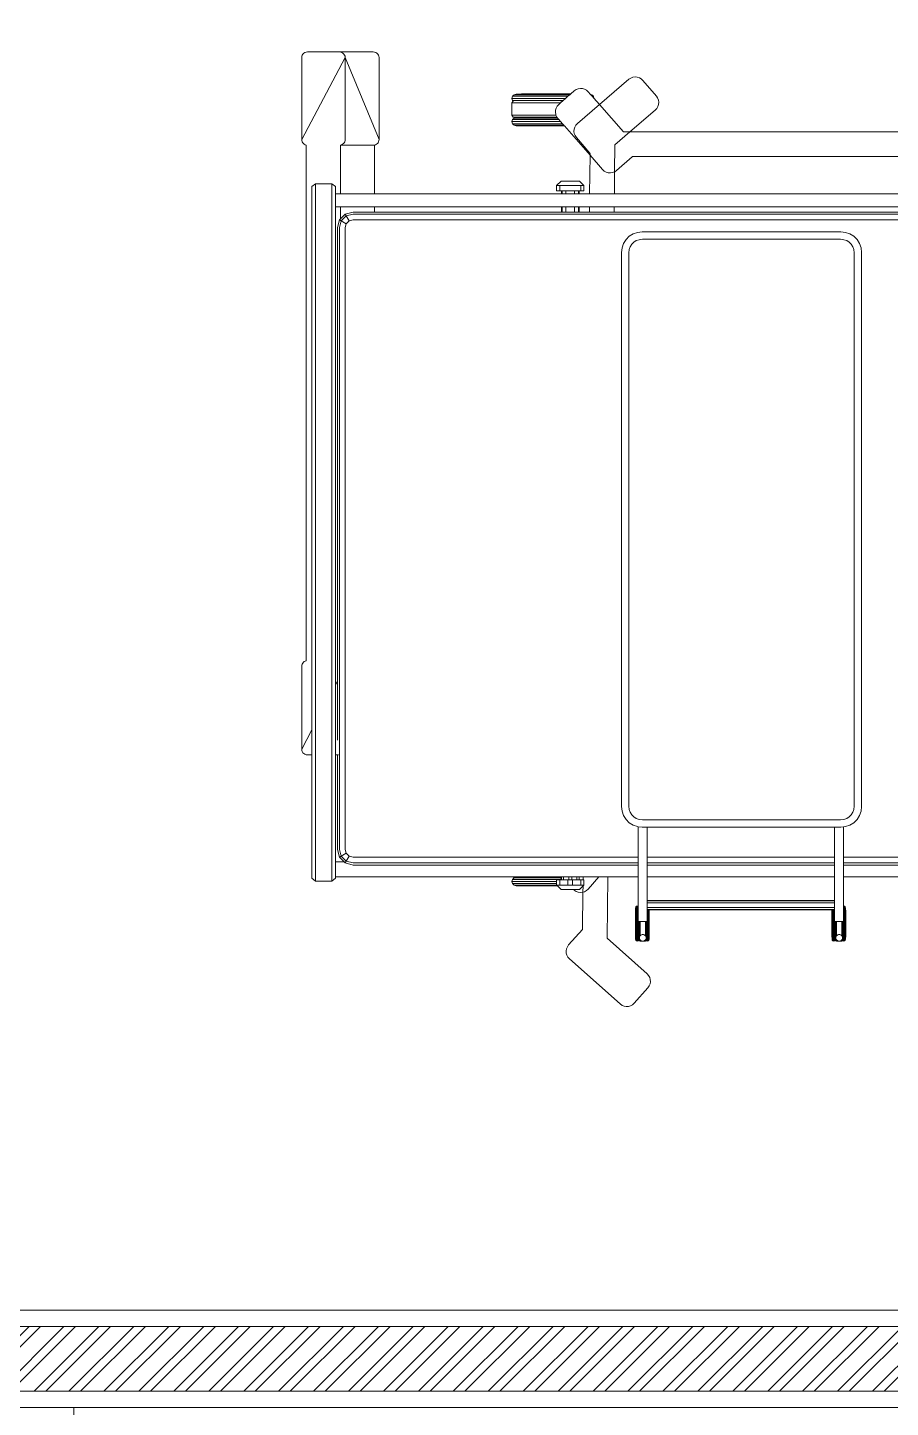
# Model space of a CAD drawing. Header units: millimetres. Extents: x -280308 to 6402717, y -14 to 2073074.
# Drawn here: x 19470 to 20801, y 560848 to 562977 of the extents above; entities that cross this region are included whole.
import ezdxf

# ---------------------------------------------------------------- set-up
doc = ezdxf.new("R2010")
doc.units = ezdxf.units.MM
doc.linetypes.add('DASHED2', pattern=[0.375, 0.25, -0.125])
doc.layers.get('0').update_dxf_attribs({"lineweight": 0})
for name, color, linetype, lineweight in [('A-ALINE-3', 111, 'Continuous', 15), ('A-ALINE-6', 117, 'Continuous', 9), ('A-FURN-EQPM', 177, 'Continuous', 0)]:
    doc.layers.add(name, color=color, linetype=linetype, lineweight=lineweight)
doc.layers.add('A-FILL-1', color=7, linetype='Continuous', lineweight=0, true_color=0x454545)

# ---------------------------------------------------------------- blocks, each defined once
blk = doc.blocks.new('A$Cf856f872')
at = {"layer": 'A-FILL-1', "ltscale": 0.25}
h = blk.add_hatch(dxfattribs=at)
h.set_pattern_fill('ANSI32', color=256, scale=4, angle=180)
h.set_pattern_definition([(225, (-254914.15, -230208.79), (26.9407684, -26.9407684), []), (225, (-254932.112, -230208.79), (26.9407684, -26.9407684), [])])
h.paths.add_polyline_path([(55197.8, -13722), (68247.8, -13722), (68247.8, -13822), (55197.8, -13822)])
at = {"layer": 'A-ALINE-3', "linetype": 'Continuous'}
blk.add_lwpolyline([(55197.8, -13722), (68247.8, -13722), (68247.8, -13822), (55197.8, -13822)], close=True, dxfattribs=at)
at = {"layer": 'A-ALINE-6'}
blk.add_lwpolyline([(55197.8, -13697), (68247.8, -13697), (68247.8, -13847), (55197.8, -13847)], close=True, dxfattribs=at)
blk = doc.blocks.new('A$C872eac23')
at = {"color": 0, "linetype": 'ByBlock', "lineweight": -2}
for p, q in [((-0.4909, -2.1111), (-0.4909, -0.0817)), ((-0.4821, -2.1111), (-0.4821, -0.0817)), ((0.5013, -0.0817), (0.5013, -1.3546)), ((0.5101, -0.0817), (0.5101, -1.3546)), ((0.5133, -0.0817), (0.5133, -1.3546)), ((-0.5224, -0.4326), (-0.5224, -1.7081)), ((-0.5019, -0.4326), (-0.5019, -1.7083)), ((-0.4941, -0.4326), (-0.4941, -1.7084)), ((-0.6176, -0.543), (-0.6176, -1.6843)), ((0.5317, -1.3546), (0.5317, -1.1233)), ((-0.5795, -1.2092), (-0.5795, -1.6803)), ((-0.4603, -1.3447), (-0.4566, -1.3388)), ((-0.4566, -1.3388), (-0.4516, -1.3338)), ((-0.4516, -1.3338), (-0.4457, -1.3301)), ((-0.4457, -1.3301), (-0.439, -1.3277)), ((-0.4406, -1.3405), (-0.4444, -1.3429)), ((-0.4364, -1.3389), (-0.4406, -1.3405)), ((-0.439, -1.3277), (-0.4317, -1.3268)), ((-0.431, -1.3383), (-0.4364, -1.3389)), ((-0.4317, -1.3268), (0.4231, -1.3268)), ((0.4225, -1.3383), (-0.431, -1.3383)), ((0.4278, -1.3389), (0.4225, -1.3383)), ((0.4231, -1.3268), (0.4304, -1.3277)), ((0.432, -1.3405), (0.4278, -1.3389)), ((0.4304, -1.3277), (0.4371, -1.3301)), ((0.4358, -1.3429), (0.432, -1.3405)), ((0.4371, -1.3301), (0.443, -1.3338)), ((0.443, -1.3338), (0.448, -1.3388)), ((0.448, -1.3388), (0.4517, -1.3447)), ((-0.4636, -1.3587), (-0.4627, -1.3514)), ((-0.4636, -1.6652), (-0.4636, -1.3587)), ((-0.4627, -1.3514), (-0.4603, -1.3447)), ((-0.4514, -1.354), (-0.4521, -1.3593)), ((-0.4521, -1.3593), (-0.4521, -1.6646)), ((-0.4499, -1.3498), (-0.4514, -1.354)), ((-0.4475, -1.346), (-0.4499, -1.3498)), ((-0.4444, -1.3429), (-0.4475, -1.346)), ((0.4389, -1.346), (0.4358, -1.3429)), ((0.4413, -1.3498), (0.4389, -1.346)), ((0.4429, -1.354), (0.4413, -1.3498)), ((0.4435, -1.3593), (0.4429, -1.354)), ((0.4435, -1.6646), (0.4435, -1.3593)), ((0.4517, -1.3447), (0.4541, -1.3514)), ((0.4545, -1.3546), (0.4541, -1.3514)), ((0.4545, -1.3546), (0.455, -1.3587)), ((0.5013, -1.3546), (0.4545, -1.3546)), ((0.455, -1.3587), (0.455, -1.3687)), ((0.5101, -1.3546), (0.5013, -1.3546)), ((0.5133, -1.3546), (0.5101, -1.3546)), ((0.5317, -1.3546), (0.5133, -1.3546)), ((0.5767, -1.3546), (0.5317, -1.3546)), ((0.577, -1.353), (0.5766, -1.3544)), ((0.5766, -1.3544), (0.5767, -1.3546)), ((0.5821, -1.3544), (0.5766, -1.3544)), ((0.582, -1.3546), (0.5767, -1.3546)), ((0.578, -1.352), (0.577, -1.353)), ((0.577, -1.353), (0.6302, -1.353)), ((0.5781, -1.352), (0.578, -1.352)), ((0.5793, -1.3517), (0.5781, -1.352)), ((0.5781, -1.352), (0.629, -1.352)), ((0.5828, -1.3517), (0.5793, -1.3517)), ((0.582, -1.3546), (0.5821, -1.3544)), ((0.5822, -1.3546), (0.582, -1.3546)), ((0.5821, -1.3544), (0.5822, -1.3544)), ((0.5822, -1.3544), (0.6306, -1.3543)), ((0.5822, -1.3544), (0.5822, -1.3546)), ((0.5822, -1.3546), (0.6005, -1.3546)), ((0.583, -1.3513), (0.5828, -1.3517)), ((0.5828, -1.3517), (0.6247, -1.3516)), ((0.6245, -1.3512), (0.583, -1.3513)), ((0.6005, -1.3546), (0.6005, -1.3557)), ((0.6005, -1.3557), (0.6005, -1.356)), ((0.6005, -1.3557), (0.6302, -1.3557)), ((0.6005, -1.356), (0.6005, -1.3572)), ((0.6005, -1.3572), (0.6005, -1.3654)), ((0.6189, -1.3572), (0.6005, -1.3572)), ((0.6085, -1.3559), (0.6099, -1.3559)), ((0.6129, -1.3559), (0.6149, -1.3559)), ((0.617, -1.3559), (0.6191, -1.3559)), ((0.6189, -1.3572), (0.6227, -1.3571)), ((0.6271, -1.3559), (0.6205, -1.3559)), ((0.6205, -1.3613), (0.6206, -1.3603)), ((0.6206, -1.3623), (0.6205, -1.3613)), ((0.6206, -1.3603), (0.6209, -1.3593)), ((0.6209, -1.3633), (0.6206, -1.3623)), ((0.6209, -1.3593), (0.6214, -1.3584)), ((0.6214, -1.3584), (0.622, -1.3576)), ((0.622, -1.3576), (0.6227, -1.3571)), ((0.6227, -1.3571), (0.6228, -1.357)), ((0.6228, -1.357), (0.6237, -1.3565)), ((0.6237, -1.3565), (0.6247, -1.3562)), ((0.6247, -1.3516), (0.6245, -1.3512)), ((0.6247, -1.3516), (0.6277, -1.3516)), ((0.6247, -1.3562), (0.6257, -1.3561)), ((0.6257, -1.3561), (0.6267, -1.3562)), ((0.6257, -1.3561), (0.6257, -1.3561)), ((0.6267, -1.3562), (0.6277, -1.3565)), ((0.6287, -1.3559), (0.6275, -1.3559)), ((0.6277, -1.3516), (0.6278, -1.3516)), ((0.6277, -1.3516), (0.6277, -1.3516)), ((0.6277, -1.3565), (0.6286, -1.357)), ((0.6278, -1.3516), (0.629, -1.352)), ((0.6288, -1.3572), (0.6286, -1.357)), ((0.6288, -1.3572), (0.6289, -1.3572)), ((0.6288, -1.3572), (0.6293, -1.3576)), ((0.6289, -1.3572), (0.6293, -1.3576)), ((0.6289, -1.3572), (0.631, -1.3572)), ((0.629, -1.352), (0.6292, -1.352)), ((0.6291, -1.3559), (0.6297, -1.3559)), ((0.6292, -1.352), (0.6302, -1.353)), ((0.6293, -1.3576), (0.63, -1.3584)), ((0.63, -1.3559), (0.6298, -1.3559)), ((0.6302, -1.3557), (0.63, -1.3559)), ((0.6301, -1.3559), (0.63, -1.3559)), ((0.6305, -1.3593), (0.63, -1.3584)), ((0.631, -1.3572), (0.6301, -1.3559)), ((0.6302, -1.353), (0.6306, -1.3543)), ((0.6306, -1.3543), (0.6302, -1.3557)), ((0.6308, -1.3603), (0.6305, -1.3593)), ((0.6308, -1.3623), (0.6305, -1.3633)), ((0.6309, -1.3613), (0.6308, -1.3603)), ((0.6308, -1.3623), (0.6309, -1.3613)), ((0.631, -1.3572), (0.631, -1.3654)), ((0.455, -1.6575), (0.455, -1.3687)), ((0.455, -1.3687), (0.5013, -1.3687)), ((0.5013, -1.6575), (0.5013, -1.3687)), ((0.5013, -1.3687), (0.5101, -1.3687)), ((0.5101, -1.6575), (0.5101, -1.3687)), ((0.5101, -1.3687), (0.5133, -1.3687)), ((0.5133, -1.6575), (0.5133, -1.3687)), ((0.5133, -1.3687), (0.5317, -1.3687)), ((0.5317, -1.6575), (0.5317, -1.3687)), ((0.5317, -1.3687), (0.5679, -1.3687)), ((0.5679, -1.3687), (0.5679, -1.6573)), ((0.5679, -1.3687), (0.5683, -1.3687)), ((0.5683, -1.3687), (0.5683, -1.6573)), ((0.5714, -1.3687), (0.5683, -1.3687)), ((0.5714, -1.3687), (0.5714, -1.6573)), ((0.5714, -1.3687), (0.5786, -1.3687)), ((0.5786, -1.3687), (0.5786, -1.6573)), ((0.5786, -1.3687), (0.5818, -1.3687)), ((0.5818, -1.3687), (0.5818, -1.6573)), ((0.5818, -1.3687), (0.5822, -1.3687)), ((0.5822, -1.3697), (0.5822, -1.3687)), ((0.5822, -1.3687), (0.6005, -1.3687)), ((0.5822, -1.3697), (0.6306, -1.3696)), ((0.5822, -1.3711), (0.5822, -1.3697)), ((0.5822, -1.3711), (0.6302, -1.371)), ((0.5822, -1.3721), (0.5822, -1.3711)), ((0.5822, -1.3721), (0.6291, -1.372)), ((0.5822, -1.3724), (0.5822, -1.3721)), ((0.5822, -1.6547), (0.5822, -1.3724)), ((0.5822, -1.3724), (0.583, -1.3724)), ((0.583, -1.3724), (0.583, -1.3725)), ((0.6246, -1.3724), (0.583, -1.3724)), ((0.583, -1.3725), (0.6245, -1.3725)), ((0.6005, -1.3654), (0.6005, -1.3667)), ((0.6189, -1.3654), (0.6005, -1.3654)), ((0.6005, -1.3667), (0.6005, -1.3669)), ((0.6005, -1.3667), (0.6253, -1.3667)), ((0.6005, -1.3669), (0.6005, -1.3673)), ((0.6005, -1.3669), (0.6253, -1.3669)), ((0.6005, -1.3673), (0.629, -1.3672)), ((0.6005, -1.3673), (0.6005, -1.3683)), ((0.6005, -1.3683), (0.6302, -1.3682)), ((0.6005, -1.3683), (0.6005, -1.3687)), ((0.6228, -1.3655), (0.6189, -1.3654)), ((0.6214, -1.3642), (0.6209, -1.3633)), ((0.6221, -1.3649), (0.6214, -1.3642)), ((0.6228, -1.3655), (0.6221, -1.3649)), ((0.6228, -1.3656), (0.6228, -1.3655)), ((0.6237, -1.3661), (0.6228, -1.3656)), ((0.6247, -1.3663), (0.6237, -1.3661)), ((0.6246, -1.3724), (0.6245, -1.3725)), ((0.6246, -1.3724), (0.6277, -1.3724)), ((0.6257, -1.3664), (0.6247, -1.3663)), ((0.6253, -1.3667), (0.6253, -1.3669)), ((0.6253, -1.3667), (0.6301, -1.3667)), ((0.6253, -1.3669), (0.6278, -1.3669)), ((0.6257, -1.3664), (0.6267, -1.3663)), ((0.6277, -1.3661), (0.6267, -1.3663)), ((0.6286, -1.3656), (0.6277, -1.3661)), ((0.6278, -1.3723), (0.6277, -1.3724)), ((0.6278, -1.3669), (0.629, -1.3672)), ((0.6279, -1.3724), (0.6278, -1.3723)), ((0.6291, -1.372), (0.6279, -1.3724)), ((0.6286, -1.3656), (0.6289, -1.3654)), ((0.6288, -1.3654), (0.6286, -1.3656)), ((0.6294, -1.3649), (0.6288, -1.3654)), ((0.6288, -1.3654), (0.6289, -1.3654)), ((0.6289, -1.3654), (0.6304, -1.3654)), ((0.629, -1.3672), (0.6292, -1.3672)), ((0.6291, -1.372), (0.6292, -1.372)), ((0.6292, -1.3672), (0.6302, -1.3682)), ((0.6302, -1.371), (0.6292, -1.372)), ((0.63, -1.3641), (0.6294, -1.3649)), ((0.6305, -1.3633), (0.63, -1.3641)), ((0.631, -1.3654), (0.6301, -1.3667)), ((0.6302, -1.3682), (0.6306, -1.3696)), ((0.6306, -1.3696), (0.6302, -1.371)), ((0.631, -1.3654), (0.6304, -1.3654)), ((-0.6972, -1.664), (-0.673, -1.6432)), ((-0.673, -1.6432), (-0.6701, -1.6413)), ((-0.6701, -1.6413), (-0.6669, -1.64)), ((-0.6669, -1.64), (-0.6636, -1.6396)), ((-0.6636, -1.6396), (-0.6602, -1.6398)), ((-0.6602, -1.6398), (-0.657, -1.6408)), ((-0.657, -1.6408), (-0.654, -1.6425)), ((-0.654, -1.6425), (-0.6514, -1.6449)), ((-0.6514, -1.6449), (-0.6176, -1.6843)), ((0.455, -1.6575), (0.455, -1.6652)), ((0.5013, -1.6575), (0.455, -1.6575)), ((0.5101, -1.6575), (0.5013, -1.6575)), ((0.5133, -1.6575), (0.5101, -1.6575)), ((0.5317, -1.6575), (0.5133, -1.6575)), ((0.5766, -1.6575), (0.5317, -1.6575)), ((0.5679, -1.6573), (0.5683, -1.6573)), ((0.5714, -1.6573), (0.5683, -1.6573)), ((0.5714, -1.6573), (0.5766, -1.6573)), ((0.5766, -1.6573), (0.5766, -1.6574)), ((0.5766, -1.6573), (0.5786, -1.6573)), ((0.5766, -1.6574), (0.5766, -1.6575)), ((0.5766, -1.6574), (0.5821, -1.6574)), ((0.5821, -1.6575), (0.5766, -1.6575)), ((0.5818, -1.6573), (0.5786, -1.6573)), ((0.5818, -1.6573), (0.5822, -1.6573)), ((0.5821, -1.6575), (0.5821, -1.6574)), ((0.5821, -1.6574), (0.5822, -1.6574)), ((0.5822, -1.6575), (0.5821, -1.6575)), ((0.5822, -1.655), (0.5822, -1.6547)), ((0.5822, -1.6547), (0.5828, -1.6547)), ((0.5822, -1.656), (0.5822, -1.655)), ((0.5822, -1.655), (0.629, -1.655)), ((0.5822, -1.6573), (0.5822, -1.656)), ((0.5822, -1.656), (0.6302, -1.656)), ((0.5822, -1.6574), (0.6306, -1.6573)), ((0.5822, -1.6574), (0.5822, -1.6575)), ((0.5822, -1.6575), (0.6005, -1.6575)), ((0.583, -1.6543), (0.5828, -1.6547)), ((0.5828, -1.6547), (0.6247, -1.6546)), ((0.6245, -1.6542), (0.583, -1.6543)), ((0.6005, -1.6575), (0.6005, -1.6587)), ((0.6005, -1.6587), (0.6005, -1.659)), ((0.6005, -1.6587), (0.6302, -1.6587)), ((0.6005, -1.659), (0.6005, -1.6602)), ((0.6005, -1.6602), (0.6005, -1.6685)), ((0.6189, -1.6602), (0.6005, -1.6602)), ((0.6085, -1.659), (0.6099, -1.659)), ((0.6129, -1.659), (0.6149, -1.659)), ((0.617, -1.6589), (0.6191, -1.6589)), ((0.6189, -1.6602), (0.6227, -1.6601)), ((0.6271, -1.6589), (0.6205, -1.6589)), ((0.622, -1.6606), (0.6227, -1.6601)), ((0.6227, -1.6601), (0.6228, -1.66)), ((0.6228, -1.66), (0.6237, -1.6595)), ((0.6237, -1.6595), (0.6247, -1.6592)), ((0.6247, -1.6546), (0.6245, -1.6542)), ((0.6247, -1.6546), (0.6277, -1.6546)), ((0.6247, -1.6592), (0.6257, -1.6591)), ((0.6257, -1.6591), (0.6267, -1.6592)), ((0.6257, -1.6591), (0.6257, -1.6591)), ((0.6263, -1.719), (0.6811, -1.6576)), ((0.6267, -1.6592), (0.6277, -1.6595)), ((0.6287, -1.6589), (0.6275, -1.6589)), ((0.6277, -1.6546), (0.6278, -1.6546)), ((0.6277, -1.6546), (0.6277, -1.6546)), ((0.6277, -1.6595), (0.6286, -1.66)), ((0.6278, -1.6546), (0.629, -1.655)), ((0.6288, -1.6602), (0.6286, -1.66)), ((0.6288, -1.6602), (0.6289, -1.6602)), ((0.6288, -1.6602), (0.6293, -1.6606)), ((0.6289, -1.6602), (0.6293, -1.6606)), ((0.6289, -1.6602), (0.631, -1.6602)), ((0.6292, -1.655), (0.629, -1.655)), ((0.6291, -1.6589), (0.6297, -1.6589)), ((0.6292, -1.655), (0.6302, -1.656)), ((0.63, -1.6589), (0.6298, -1.6589)), ((0.6302, -1.6587), (0.63, -1.6589)), ((0.6301, -1.6589), (0.63, -1.6589)), ((0.631, -1.6602), (0.6301, -1.6589)), ((0.6302, -1.656), (0.6306, -1.6573)), ((0.6306, -1.6573), (0.6302, -1.6587)), ((0.631, -1.6602), (0.631, -1.6684)), ((0.6811, -1.6576), (0.6837, -1.6552)), ((0.6837, -1.6552), (0.6867, -1.6536)), ((0.6867, -1.6536), (0.69, -1.6527)), ((0.69, -1.6527), (0.6933, -1.6525)), ((0.6933, -1.6525), (0.6967, -1.653)), ((0.6967, -1.653), (0.6999, -1.6543)), ((0.6999, -1.6543), (0.7028, -1.6563)), ((0.7028, -1.6563), (0.7265, -1.6775)), ((-0.7025, -1.6761), (-0.7023, -1.6728)), ((-0.702, -1.6794), (-0.7025, -1.6761)), ((-0.7023, -1.6728), (-0.7013, -1.6695)), ((-0.7008, -1.6827), (-0.702, -1.6794)), ((-0.7013, -1.6695), (-0.6996, -1.6665)), ((-0.6996, -1.6665), (-0.6972, -1.664)), ((-0.5795, -1.6803), (-0.5794, -1.6804)), ((-0.5794, -1.6804), (-0.5793, -1.6805)), ((-0.5794, -1.6804), (-0.5794, -1.6804)), ((-0.5793, -1.6805), (-0.5792, -1.6806)), ((-0.5792, -1.6806), (-0.5791, -1.6807)), ((-0.5792, -1.6806), (-0.5792, -1.6806)), ((-0.5791, -1.6807), (-0.5581, -1.7047)), ((-0.5791, -1.6807), (-0.5791, -1.6807)), ((-0.4627, -1.6725), (-0.4636, -1.6652)), ((-0.4603, -1.6793), (-0.4627, -1.6725)), ((-0.4566, -1.6852), (-0.4603, -1.6793)), ((-0.4521, -1.6646), (-0.4514, -1.6699)), ((-0.4514, -1.6699), (-0.4499, -1.6742)), ((-0.4499, -1.6742), (-0.4475, -1.6779)), ((-0.4475, -1.6779), (-0.4444, -1.6811)), ((-0.4444, -1.6811), (-0.4406, -1.6835)), ((0.432, -1.6835), (0.4358, -1.6811)), ((0.4358, -1.6811), (0.4389, -1.6779)), ((0.4389, -1.6779), (0.4413, -1.6742)), ((0.4413, -1.6742), (0.4429, -1.6699)), ((0.4429, -1.6699), (0.4435, -1.6646)), ((0.4517, -1.6793), (0.448, -1.6852)), ((0.4541, -1.6725), (0.4517, -1.6793)), ((0.4541, -1.6725), (0.4542, -1.6716)), ((0.455, -1.6652), (0.4542, -1.6716)), ((0.4542, -1.6716), (0.5013, -1.6716)), ((0.5013, -2.1111), (0.5013, -1.6716)), ((0.5013, -1.6716), (0.5101, -1.6716)), ((0.5101, -2.1111), (0.5101, -1.6716)), ((0.5101, -1.6716), (0.5133, -1.6716)), ((0.5133, -2.1111), (0.5133, -1.6716)), ((0.5133, -1.6716), (0.5317, -1.6716)), ((0.5317, -1.7181), (0.5317, -1.6716)), ((0.5769, -1.6716), (0.5317, -1.6716)), ((0.5769, -1.6716), (0.5766, -1.6727)), ((0.5766, -1.6727), (0.6306, -1.6726)), ((0.5766, -1.6727), (0.577, -1.6741)), ((0.5769, -1.6716), (0.6005, -1.6716)), ((0.577, -1.6741), (0.6302, -1.674)), ((0.577, -1.6741), (0.578, -1.6751)), ((0.5782, -1.6751), (0.578, -1.6751)), ((0.5782, -1.6751), (0.6291, -1.675)), ((0.5782, -1.6751), (0.5794, -1.6754)), ((0.5794, -1.6754), (0.583, -1.6754)), ((0.583, -1.6754), (0.583, -1.6756)), ((0.583, -1.6754), (0.6246, -1.6754)), ((0.583, -1.6756), (0.6245, -1.6755)), ((0.6189, -1.6684), (0.6005, -1.6685)), ((0.6005, -1.6685), (0.6005, -1.6697)), ((0.6005, -1.6697), (0.6005, -1.6699)), ((0.6005, -1.6697), (0.6253, -1.6697)), ((0.6005, -1.6699), (0.6005, -1.6703)), ((0.6005, -1.6699), (0.6253, -1.6699)), ((0.6005, -1.6703), (0.6005, -1.6713)), ((0.6005, -1.6703), (0.629, -1.6703)), ((0.6005, -1.6713), (0.6005, -1.6716)), ((0.6005, -1.6713), (0.6302, -1.6713)), ((0.6228, -1.6685), (0.6189, -1.6684)), ((0.6205, -1.6643), (0.6206, -1.6633)), ((0.6206, -1.6653), (0.6205, -1.6643)), ((0.6206, -1.6633), (0.6209, -1.6623)), ((0.6209, -1.6663), (0.6206, -1.6653)), ((0.6209, -1.6623), (0.6214, -1.6614)), ((0.6214, -1.6672), (0.6209, -1.6663)), ((0.6214, -1.6614), (0.622, -1.6606)), ((0.6221, -1.668), (0.6214, -1.6672)), ((0.6228, -1.6685), (0.6221, -1.668)), ((0.6228, -1.6686), (0.6228, -1.6685)), ((0.6237, -1.6691), (0.6228, -1.6686)), ((0.6247, -1.6694), (0.6237, -1.6691)), ((0.6246, -1.6754), (0.6245, -1.6755)), ((0.6246, -1.6754), (0.6279, -1.6754)), ((0.6257, -1.6695), (0.6247, -1.6694)), ((0.6253, -1.6697), (0.6253, -1.6699)), ((0.6253, -1.6697), (0.6301, -1.6697)), ((0.6253, -1.6699), (0.6277, -1.6699)), ((0.6257, -1.6695), (0.6267, -1.6694)), ((0.6277, -1.6691), (0.6267, -1.6694)), ((0.6286, -1.6686), (0.6277, -1.6691)), ((0.6278, -1.6699), (0.6277, -1.6699)), ((0.6278, -1.6699), (0.6278, -1.6699)), ((0.6278, -1.6699), (0.629, -1.6703)), ((0.6291, -1.675), (0.6279, -1.6754)), ((0.6286, -1.6686), (0.6289, -1.6684)), ((0.6288, -1.6684), (0.6286, -1.6686)), ((0.6294, -1.6679), (0.6288, -1.6684)), ((0.6288, -1.6684), (0.6289, -1.6684)), ((0.6289, -1.6684), (0.6304, -1.6684)), ((0.629, -1.6703), (0.6292, -1.6703)), ((0.6292, -1.675), (0.6291, -1.675)), ((0.6292, -1.6703), (0.6302, -1.6713)), ((0.6302, -1.674), (0.6292, -1.675)), ((0.6293, -1.6606), (0.63, -1.6614)), ((0.63, -1.6672), (0.6294, -1.6679)), ((0.6305, -1.6623), (0.63, -1.6614)), ((0.6305, -1.6663), (0.63, -1.6672)), ((0.631, -1.6684), (0.6301, -1.6697)), ((0.6302, -1.6713), (0.6306, -1.6726)), ((0.6306, -1.6726), (0.6302, -1.674)), ((0.631, -1.6684), (0.6304, -1.6684)), ((0.6308, -1.6633), (0.6305, -1.6623)), ((0.6308, -1.6653), (0.6305, -1.6663)), ((0.6309, -1.6643), (0.6308, -1.6633)), ((0.6308, -1.6653), (0.6309, -1.6643)), ((0.7265, -1.6775), (0.7288, -1.6801)), ((0.7288, -1.6801), (0.7305, -1.6831)), ((-0.6988, -1.6856), (-0.7008, -1.6827)), ((-0.6598, -1.731), (-0.6988, -1.6856)), ((-0.6598, -1.731), (-0.6176, -1.6941)), ((-0.6176, -1.6843), (-0.5978, -1.7074)), ((-0.6176, -1.6941), (-0.6176, -1.6843)), ((-0.4516, -1.6901), (-0.4566, -1.6852)), ((-0.4457, -1.6939), (-0.4516, -1.6901)), ((-0.439, -1.6963), (-0.4457, -1.6939)), ((-0.4406, -1.6835), (-0.4364, -1.685)), ((-0.4317, -1.6971), (-0.439, -1.6963)), ((-0.4364, -1.685), (-0.431, -1.6856)), ((0.4231, -1.6971), (-0.4317, -1.6971)), ((-0.431, -1.6856), (0.4225, -1.6856)), ((0.4225, -1.6856), (0.4278, -1.685)), ((0.4304, -1.6963), (0.4231, -1.6971)), ((0.4278, -1.685), (0.432, -1.6835)), ((0.4371, -1.6939), (0.4304, -1.6963)), ((0.443, -1.6901), (0.4371, -1.6939)), ((0.448, -1.6852), (0.443, -1.6901)), ((0.7277, -1.6992), (0.658, -1.7773)), ((0.7298, -1.6963), (0.7277, -1.6992)), ((0.7311, -1.6931), (0.7298, -1.6963)), ((0.7305, -1.6831), (0.7314, -1.6864)), ((0.7316, -1.6898), (0.7311, -1.6931)), ((0.7314, -1.6864), (0.7316, -1.6898)), ((-0.5978, -1.7074), (-0.556, -1.7078)), ((-0.5572, -1.7237), (-0.5596, -1.7263)), ((-0.5581, -1.7047), (-0.5561, -1.7076)), ((-0.5555, -1.7207), (-0.5572, -1.7237)), ((-0.5561, -1.7076), (-0.556, -1.7078)), ((-0.5224, -1.7081), (-0.556, -1.7078)), ((-0.556, -1.7078), (-0.5549, -1.7108)), ((-0.5546, -1.7175), (-0.5555, -1.7207)), ((-0.5549, -1.7108), (-0.5544, -1.7141)), ((-0.5544, -1.7141), (-0.5546, -1.7175)), ((-0.5224, -1.7081), (-0.5224, -1.7462)), ((-0.5019, -1.7083), (-0.4941, -1.7084)), ((-0.5019, -1.7083), (-0.5019, -1.7464)), ((-0.4941, -1.7084), (-0.4941, -1.7465)), ((0.5317, -1.7181), (0.6263, -1.719)), ((0.5317, -1.7319), (0.5317, -1.7181)), ((-0.6796, -1.7483), (-0.6754, -1.7447)), ((-0.6754, -1.7447), (-0.6749, -1.7426)), ((-0.6754, -1.7447), (-0.6749, -1.7442)), ((-0.6749, -1.7426), (-0.6726, -1.7403)), ((-0.6749, -1.7442), (-0.6726, -1.7421)), ((-0.6749, -1.7426), (-0.6749, -1.7442)), ((-0.6726, -1.7403), (-0.6695, -1.7395)), ((-0.6726, -1.7421), (-0.6695, -1.7395)), ((-0.6726, -1.7403), (-0.6726, -1.7421)), ((-0.6695, -1.7395), (-0.6598, -1.731)), ((-0.6306, -1.7651), (-0.6598, -1.731)), ((-0.5596, -1.7263), (-0.5817, -1.7456)), ((0.5317, -1.7319), (0.5504, -1.7483)), ((0.5317, -1.7563), (0.5317, -1.7319)), ((-0.6848, -1.7605), (-0.6846, -1.7571)), ((-0.6843, -1.7638), (-0.6848, -1.7605)), ((-0.6846, -1.7571), (-0.6836, -1.7539)), ((-0.683, -1.767), (-0.6843, -1.7638)), ((-0.6836, -1.7539), (-0.6819, -1.7509)), ((-0.6819, -1.7509), (-0.6796, -1.7483)), ((-0.628, -1.7675), (-0.6306, -1.7651)), ((-0.5817, -1.7456), (-0.6268, -1.7851)), ((-0.609, -1.7667), (-0.6119, -1.7687)), ((-0.5848, -1.746), (-0.609, -1.7667)), ((-0.5847, -1.7459), (-0.5848, -1.746)), ((-0.5848, -1.746), (-0.5848, -1.746)), ((-0.5846, -1.7458), (-0.5847, -1.7459)), ((-0.5847, -1.7459), (-0.5847, -1.7459)), ((-0.5845, -1.7457), (-0.5846, -1.7458)), ((-0.5844, -1.7456), (-0.5845, -1.7457)), ((-0.5845, -1.7457), (-0.5845, -1.7457)), ((-0.5817, -1.7456), (-0.5844, -1.7456)), ((-0.5817, -1.7456), (-0.5224, -1.7462)), ((-0.5348, -1.7551), (-0.5416, -1.762)), ((-0.5416, -1.762), (-0.5416, -1.7903)), ((-0.5267, -1.7551), (-0.5348, -1.7551)), ((-0.5348, -1.7551), (-0.5348, -1.76)), ((-0.5267, -1.76), (-0.5348, -1.76)), ((-0.5348, -1.76), (-0.5348, -1.7922)), ((-0.5267, -1.7551), (-0.5267, -1.76)), ((-0.5267, -1.7626), (-0.5267, -1.76)), ((-0.5224, -1.7626), (-0.5267, -1.7626)), ((-0.5267, -1.7626), (-0.5267, -1.7634)), ((-0.5267, -1.7634), (-0.5224, -1.7634)), ((-0.5267, -1.7694), (-0.5267, -1.7634)), ((-0.5224, -1.7462), (-0.5224, -1.7626)), ((-0.5224, -1.7626), (-0.5224, -1.7634)), ((-0.5224, -1.7634), (-0.5224, -1.7694)), ((-0.5019, -1.7464), (-0.4941, -1.7465)), ((-0.5019, -1.7464), (-0.5019, -1.7626)), ((-0.4941, -1.7626), (-0.5019, -1.7626)), ((-0.5019, -1.7634), (-0.5019, -1.7626)), ((-0.5019, -1.7634), (-0.4941, -1.7634)), ((-0.5019, -1.7694), (-0.5019, -1.7634)), ((-0.4941, -1.7465), (-0.4941, -1.7626)), ((-0.4941, -1.7626), (-0.4941, -1.7634)), ((-0.4941, -1.7634), (-0.4941, -1.7694)), ((0.5363, -1.7563), (0.5317, -1.7563)), ((0.5317, -1.7626), (0.5317, -1.7563)), ((0.5363, -1.7626), (0.5317, -1.7626)), ((0.5317, -1.7658), (0.5317, -1.7626)), ((0.5317, -1.7658), (0.5363, -1.7658)), ((0.5317, -1.7738), (0.5317, -1.7658)), ((0.5444, -1.7551), (0.5363, -1.7551)), ((0.5363, -1.7563), (0.5363, -1.7551)), ((0.5363, -1.76), (0.5363, -1.7563)), ((0.5363, -1.76), (0.5363, -1.7626)), ((0.5363, -1.76), (0.5444, -1.76)), ((0.5363, -1.7626), (0.5363, -1.7658)), ((0.5363, -1.7725), (0.5363, -1.7658)), ((0.5456, -1.7564), (0.5444, -1.7551)), ((0.5444, -1.7551), (0.5444, -1.76)), ((0.5444, -1.76), (0.5444, -1.7725)), ((0.5511, -1.762), (0.5456, -1.7564)), ((0.5552, -1.7565), (0.5456, -1.7564)), ((0.5504, -1.7483), (0.5528, -1.7509)), ((0.5511, -1.7708), (0.5511, -1.762)), ((0.5528, -1.7509), (0.5545, -1.7539)), ((0.5551, -1.7638), (0.5539, -1.767)), ((0.5545, -1.7539), (0.5552, -1.7565)), ((0.5556, -1.7605), (0.5551, -1.7638)), ((0.5552, -1.7565), (0.6122, -1.757)), ((0.5552, -1.7565), (0.5554, -1.7571)), ((0.5554, -1.7571), (0.5556, -1.7605)), ((0.6122, -1.757), (0.6126, -1.7574)), ((0.6364, -1.7786), (0.6126, -1.7574)), ((-0.681, -1.7699), (-0.683, -1.767)), ((-0.6766, -1.775), (-0.681, -1.7699)), ((-0.6758, -1.7759), (-0.6766, -1.775)), ((-0.6766, -1.775), (-0.6766, -1.851)), ((-0.6749, -1.7769), (-0.6758, -1.7759)), ((-0.6758, -1.8514), (-0.6758, -1.7759)), ((-0.6726, -1.7796), (-0.6749, -1.7769)), ((-0.6749, -1.8627), (-0.6749, -1.7769)), ((-0.6693, -1.7833), (-0.6726, -1.7796)), ((-0.6726, -1.8651), (-0.6726, -1.7796)), ((-0.6661, -1.7869), (-0.6693, -1.7833)), ((-0.6693, -1.7833), (-0.6693, -1.866)), ((-0.6656, -1.7875), (-0.6661, -1.7869)), ((-0.6661, -1.7869), (-0.6661, -1.8651)), ((-0.6627, -1.7909), (-0.6656, -1.7875)), ((-0.6656, -1.7912), (-0.6656, -1.7878)), ((-0.6279, -1.7861), (-0.6303, -1.7882)), ((-0.625, -1.7692), (-0.628, -1.7675)), ((-0.6271, -1.7854), (-0.6279, -1.7861)), ((-0.6279, -1.7861), (-0.6279, -1.8627)), ((-0.6268, -1.7851), (-0.6271, -1.7854)), ((-0.6271, -1.7854), (-0.6271, -1.8511)), ((-0.6268, -1.851), (-0.6268, -1.7851)), ((-0.6218, -1.7702), (-0.625, -1.7692)), ((-0.6185, -1.7704), (-0.6218, -1.7702)), ((-0.6151, -1.77), (-0.6185, -1.7704)), ((-0.6119, -1.7687), (-0.6151, -1.77)), ((-0.5224, -1.7694), (-0.5267, -1.7694)), ((-0.5267, -1.7694), (-0.5267, -1.7829)), ((-0.5224, -1.7829), (-0.5267, -1.7829)), ((-0.5267, -1.7829), (-0.5267, -1.7888)), ((-0.5224, -1.7694), (-0.5224, -1.7829)), ((-0.5224, -1.7829), (-0.5224, -1.7888)), ((-0.4941, -1.7694), (-0.5019, -1.7694)), ((-0.5019, -1.7829), (-0.5019, -1.7694)), ((-0.4941, -1.7829), (-0.5019, -1.7829)), ((-0.5019, -1.7888), (-0.5019, -1.7829)), ((-0.4941, -1.7694), (-0.4941, -1.7829)), ((-0.4941, -1.7829), (-0.4941, -1.7888)), ((0.5317, -1.7738), (0.5363, -1.7738)), ((0.5317, -1.7785), (0.5317, -1.7738)), ((0.5317, -1.7785), (0.5363, -1.7785)), ((0.5317, -1.7865), (0.5317, -1.7785)), ((0.5317, -1.7865), (0.5363, -1.7865)), ((0.5317, -1.7896), (0.5317, -1.7865)), ((0.5363, -1.7725), (0.5444, -1.7725)), ((0.5363, -1.7738), (0.5363, -1.7725)), ((0.5363, -1.7785), (0.5363, -1.7738)), ((0.5363, -1.7798), (0.5363, -1.7785)), ((0.5363, -1.7798), (0.5444, -1.7798)), ((0.5363, -1.7865), (0.5363, -1.7798)), ((0.5363, -1.7865), (0.5363, -1.7896)), ((0.5444, -1.7798), (0.5444, -1.7725)), ((0.5444, -1.7798), (0.5444, -1.7922)), ((0.5519, -1.7699), (0.5511, -1.7708)), ((0.5511, -1.7903), (0.5511, -1.7708)), ((0.5539, -1.767), (0.5519, -1.7699)), ((0.6393, -1.7806), (0.6364, -1.7786)), ((0.6424, -1.7819), (0.6393, -1.7806)), ((0.6458, -1.7825), (0.6424, -1.7819)), ((0.6491, -1.7823), (0.6458, -1.7825)), ((0.6524, -1.7813), (0.6491, -1.7823)), ((0.6554, -1.7797), (0.6524, -1.7813)), ((0.658, -1.7773), (0.6554, -1.7797)), ((-0.6601, -1.7938), (-0.6627, -1.7909)), ((-0.6627, -1.7909), (-0.6627, -1.8661)), ((-0.6575, -1.7962), (-0.6601, -1.7938)), ((-0.6545, -1.7979), (-0.6575, -1.7962)), ((-0.6512, -1.7988), (-0.6545, -1.7979)), ((-0.6479, -1.7991), (-0.6512, -1.7988)), ((-0.6445, -1.7986), (-0.6479, -1.7991)), ((-0.6434, -1.7981), (-0.6445, -1.7986)), ((-0.6414, -1.7973), (-0.6434, -1.7981)), ((-0.6434, -1.7981), (-0.6434, -1.8661)), ((-0.6404, -1.7967), (-0.6414, -1.7973)), ((-0.6399, -1.7963), (-0.6404, -1.7967)), ((-0.6404, -1.8528), (-0.6404, -1.7967)), ((-0.6391, -1.7957), (-0.6399, -1.7963)), ((-0.6399, -1.8528), (-0.6399, -1.7963)), ((-0.6384, -1.7953), (-0.6391, -1.7957)), ((-0.6391, -1.8627), (-0.6391, -1.7957)), ((-0.6367, -1.7938), (-0.6384, -1.7953)), ((-0.6335, -1.791), (-0.6367, -1.7938)), ((-0.6367, -1.8651), (-0.6367, -1.7938)), ((-0.6303, -1.7882), (-0.6335, -1.791)), ((-0.6335, -1.791), (-0.6335, -1.866)), ((-0.6303, -1.7882), (-0.6303, -1.8651)), ((-0.5348, -1.7971), (-0.5416, -1.7903)), ((-0.5267, -1.7922), (-0.5348, -1.7922)), ((-0.5348, -1.7971), (-0.5348, -1.7922)), ((-0.5267, -1.7971), (-0.5348, -1.7971)), ((-0.5224, -1.7888), (-0.5267, -1.7888)), ((-0.5267, -1.7888), (-0.5267, -1.7896)), ((-0.5224, -1.7896), (-0.5267, -1.7896)), ((-0.5267, -1.7922), (-0.5267, -1.7896)), ((-0.5267, -1.7922), (-0.5267, -1.7971)), ((-0.5224, -1.7888), (-0.5224, -1.7896)), ((-0.5224, -1.7896), (-0.5224, -2.0781)), ((-0.4941, -1.7888), (-0.5019, -1.7888)), ((-0.5019, -1.7896), (-0.5019, -1.7888)), ((-0.4941, -1.7896), (-0.5019, -1.7896)), ((-0.5019, -1.7896), (-0.5019, -2.0781)), ((-0.4941, -1.7888), (-0.4941, -1.7896)), ((-0.4941, -1.7896), (-0.4941, -2.0781)), ((0.5317, -1.7896), (0.5346, -1.7896)), ((0.5317, -1.7929), (0.5317, -1.7896)), ((0.5319, -1.7928), (0.5317, -1.7929)), ((0.5317, -1.7929), (0.5317, -1.8641)), ((0.5324, -1.7922), (0.5319, -1.7928)), ((0.5319, -1.8528), (0.5319, -1.7928)), ((0.5333, -1.7912), (0.5324, -1.7922)), ((0.5324, -1.7922), (0.5324, -1.8528)), ((0.5346, -1.7896), (0.5333, -1.7912)), ((0.5333, -1.7912), (0.5333, -1.8627)), ((0.5346, -1.7896), (0.5356, -1.7896)), ((0.5356, -1.7896), (0.5363, -1.7896)), ((0.5356, -1.7896), (0.5356, -1.8651)), ((0.5363, -1.7896), (0.5363, -1.7922)), ((0.5363, -1.7922), (0.5444, -1.7922)), ((0.5363, -1.7922), (0.5363, -1.7971)), ((0.5363, -1.7971), (0.5388, -1.7971)), ((0.5388, -1.7971), (0.542, -1.7971)), ((0.5388, -1.866), (0.5388, -1.7971)), ((0.542, -1.7971), (0.5444, -1.7971)), ((0.542, -1.8651), (0.542, -1.7971)), ((0.5444, -1.7959), (0.5444, -1.7922)), ((0.5444, -1.7971), (0.5444, -1.7959)), ((0.5444, -1.7971), (0.5452, -1.7962)), ((0.5444, -1.7971), (0.5444, -1.7971)), ((0.5444, -1.7971), (0.5444, -1.8027)), ((0.5444, -1.8627), (0.5444, -1.8027)), ((0.5452, -1.7962), (0.5455, -1.7959)), ((0.5452, -1.7962), (0.5452, -1.8511)), ((0.5455, -1.7959), (0.5511, -1.7903)), ((0.5455, -1.851), (0.5455, -1.7959)), ((-0.6766, -1.851), (-0.6758, -1.8514)), ((-0.6758, -1.8595), (-0.6758, -1.8514)), ((-0.6271, -1.8511), (-0.6268, -1.851)), ((-0.6271, -1.8511), (-0.6271, -1.8595)), ((0.5452, -1.8511), (0.5455, -1.851)), ((0.5452, -1.8511), (0.5452, -1.8595)), ((-0.6758, -1.8595), (-0.6749, -1.8627)), ((-0.6749, -1.8627), (-0.6726, -1.8651)), ((-0.6726, -1.8651), (-0.6693, -1.866)), ((-0.6693, -1.866), (-0.6661, -1.8651)), ((-0.6661, -1.8651), (-0.6653, -1.8643)), ((-0.6654, -1.8642), (-0.6653, -1.8643)), ((-0.6653, -1.8643), (-0.6627, -1.8661)), ((-0.6627, -1.8661), (-0.6434, -1.8661)), ((-0.6434, -1.8661), (-0.6404, -1.864)), ((-0.6404, -1.8528), (-0.6399, -1.8528)), ((-0.6404, -1.864), (-0.6404, -1.8528)), ((-0.6399, -1.8595), (-0.6399, -1.8528)), ((-0.6399, -1.8595), (-0.6391, -1.8627)), ((-0.6391, -1.8627), (-0.6367, -1.8651)), ((-0.6367, -1.8651), (-0.6335, -1.866)), ((-0.6335, -1.866), (-0.6303, -1.8651)), ((-0.6303, -1.8651), (-0.6279, -1.8627)), ((-0.6279, -1.8627), (-0.6271, -1.8595)), ((0.5317, -1.8641), (0.5319, -1.864)), ((0.5317, -1.8641), (0.5317, -2.1382)), ((0.5319, -1.8528), (0.5324, -1.8528)), ((0.5319, -1.864), (0.5319, -1.8528)), ((0.5324, -1.8595), (0.5324, -1.8528)), ((0.5324, -1.8595), (0.5333, -1.8627)), ((0.5333, -1.8627), (0.5356, -1.8651)), ((0.5356, -1.8651), (0.5388, -1.866)), ((0.5388, -1.866), (0.542, -1.8651)), ((0.542, -1.8651), (0.5444, -1.8627)), ((0.5444, -1.8627), (0.5452, -1.8595)), ((-0.7409, -2.0779), (-0.7411, -2.0799)), ((-0.7411, -2.0799), (-0.7411, -2.1321)), ((-0.7402, -2.076), (-0.7409, -2.0779)), ((-0.7392, -2.0744), (-0.7402, -2.076)), ((-0.7378, -2.073), (-0.7392, -2.0744)), ((-0.7362, -2.0719), (-0.7378, -2.073)), ((-0.7343, -2.0713), (-0.7362, -2.0719)), ((-0.7323, -2.071), (-0.7343, -2.0713)), ((-0.6059, -2.071), (-0.7323, -2.1233)), ((-0.6059, -2.071), (-0.7323, -2.071)), ((-0.6042, -2.0712), (-0.6059, -2.071)), ((-0.6025, -2.0717), (-0.6042, -2.0712)), ((-0.601, -2.0725), (-0.6025, -2.0717)), ((-0.5997, -2.0736), (-0.601, -2.0725)), ((-0.5986, -2.0749), (-0.5997, -2.0736)), ((-0.5978, -2.0764), (-0.5986, -2.0749)), ((-0.5973, -2.0781), (-0.5978, -2.0764)), ((-0.5973, -2.1303), (-0.5973, -2.0781)), ((-0.5224, -2.0781), (-0.5973, -2.0781)), ((-0.5224, -2.0781), (-0.5224, -2.1303)), ((-0.4941, -2.0781), (-0.5019, -2.0781)), ((-0.5019, -2.1303), (-0.5019, -2.0781)), ((-0.4941, -2.1111), (-0.4941, -2.0781)), ((-0.7409, -2.1301), (-0.7402, -2.1283)), ((-0.7402, -2.1283), (-0.7392, -2.1266)), ((-0.7392, -2.1266), (-0.7378, -2.1252)), ((-0.7378, -2.1252), (-0.7362, -2.1242)), ((-0.7362, -2.1242), (-0.7343, -2.1235)), ((-0.7343, -2.1235), (-0.7323, -2.1233)), ((-0.7323, -2.1233), (-0.6059, -2.1233)), ((-0.6059, -2.1903), (-0.7323, -2.1233)), ((-0.6059, -2.1233), (-0.6042, -2.1235)), ((-0.6042, -2.1235), (-0.6025, -2.124)), ((-0.6025, -2.124), (-0.601, -2.1248)), ((-0.601, -2.1248), (-0.5997, -2.1259)), ((-0.5997, -2.1259), (-0.5986, -2.1272)), ((-0.5986, -2.1272), (-0.5978, -2.1287)), ((-0.4941, -2.1111), (-0.4909, -2.1232)), ((-0.4909, -2.1111), (-0.4881, -2.1215)), ((-0.4909, -2.1232), (-0.4881, -2.1215)), ((-0.4909, -2.1232), (-0.4837, -2.1303)), ((-0.4881, -2.1215), (-0.4805, -2.1171)), ((-0.4881, -2.1215), (-0.4805, -2.1292)), ((-0.4821, -2.1111), (-0.4805, -2.1171)), ((-0.4805, -2.1171), (-0.476, -2.1215)), ((-0.4805, -2.1292), (-0.476, -2.1215)), ((-0.476, -2.1215), (-0.47, -2.1232)), ((-0.47, -2.1232), (0.4892, -2.1232)), ((0.4892, -2.1232), (0.4952, -2.1215)), ((0.4952, -2.1215), (0.4996, -2.1171)), ((0.4996, -2.1292), (0.4952, -2.1215)), ((0.4996, -2.1171), (0.5013, -2.1111)), ((0.5073, -2.1215), (0.4996, -2.1171)), ((0.4996, -2.1292), (0.5073, -2.1215)), ((0.5013, -2.132), (0.5084, -2.1248)), ((0.5073, -2.1215), (0.5101, -2.1111)), ((0.5101, -2.1232), (0.5073, -2.1215)), ((0.5084, -2.1248), (0.5101, -2.1232)), ((0.5084, -2.1248), (0.5084, -2.1382)), ((0.5101, -2.1232), (0.5133, -2.1111)), ((-0.7411, -2.1321), (-0.7409, -2.1301)), ((-0.7411, -2.1814), (-0.7411, -2.1321)), ((-0.5978, -2.1287), (-0.5973, -2.1303)), ((-0.5973, -2.1303), (-0.5224, -2.1303)), ((-0.5378, -2.1439), (-0.5333, -2.1382)), ((-0.5378, -2.1439), (-0.5378, -2.1688)), ((-0.5378, -2.1439), (0.538, -2.1439)), ((-0.5333, -2.1382), (-0.5224, -2.1382)), ((-0.5224, -2.1303), (-0.5224, -2.1382)), ((-0.5224, -2.1382), (-0.5019, -2.1382)), ((-0.5019, -2.1303), (-0.4837, -2.1303)), ((-0.5019, -2.1382), (-0.5019, -2.1303)), ((-0.5019, -2.1382), (0.2351, -2.1382)), ((-0.4837, -2.1303), (-0.4821, -2.132)), ((-0.4821, -2.132), (-0.4805, -2.1292)), ((-0.4821, -2.132), (-0.47, -2.1352)), ((-0.4805, -2.1292), (-0.47, -2.132)), ((-0.47, -2.132), (0.4892, -2.132)), ((-0.47, -2.1352), (0.2295, -2.1352)), ((0.2351, -2.1382), (0.2295, -2.1352)), ((0.2295, -2.1352), (0.3208, -2.1352)), ((0.2351, -2.1382), (0.3433, -2.1382)), ((0.3433, -2.1333), (0.3433, -2.1352)), ((0.3433, -2.1352), (0.4892, -2.1352)), ((0.3433, -2.1352), (0.3433, -2.1382)), ((0.3433, -2.1382), (0.5084, -2.1382)), ((0.4892, -2.132), (0.4996, -2.1292)), ((0.4892, -2.1352), (0.5013, -2.132)), ((0.5013, -2.132), (0.4996, -2.1292)), ((0.5084, -2.1382), (0.5317, -2.1382)), ((0.5335, -2.1382), (0.5317, -2.1382)), ((0.538, -2.1439), (0.5335, -2.1382)), ((0.538, -2.1688), (0.538, -2.1439)), ((-0.5378, -2.1688), (-0.5333, -2.1746)), ((-0.5378, -2.1688), (0.538, -2.1688)), ((0.5335, -2.1746), (0.538, -2.1688)), ((-0.7409, -2.1835), (-0.7411, -2.1814)), ((-0.7402, -2.1853), (-0.7409, -2.1835)), ((-0.7392, -2.187), (-0.7402, -2.1853)), ((-0.7378, -2.1883), (-0.7392, -2.187)), ((-0.7362, -2.1894), (-0.7378, -2.1883)), ((-0.7343, -2.19), (-0.7362, -2.1894)), ((-0.7323, -2.1903), (-0.7343, -2.19)), ((-0.6059, -2.1903), (-0.7323, -2.1903)), ((-0.6042, -2.1901), (-0.6059, -2.1903)), ((-0.6025, -2.1896), (-0.6042, -2.1901)), ((-0.601, -2.1888), (-0.6025, -2.1896)), ((-0.5997, -2.1877), (-0.601, -2.1888)), ((-0.5986, -2.1864), (-0.5997, -2.1877)), ((-0.5978, -2.1849), (-0.5986, -2.1864)), ((-0.5973, -2.1833), (-0.5978, -2.1849)), ((0.1981, -2.1832), (-0.5973, -2.1833)), ((-0.5333, -2.1746), (0.3045, -2.1746)), ((0.1986, -2.1849), (0.1981, -2.1832)), ((0.1995, -2.1864), (0.1986, -2.1849)), ((0.2005, -2.1877), (0.1995, -2.1864)), ((0.2018, -2.1888), (0.2005, -2.1877)), ((0.2033, -2.1896), (0.2018, -2.1888)), ((0.205, -2.1901), (0.2033, -2.1896)), ((0.2068, -2.1903), (0.205, -2.1901)), ((0.3344, -2.1903), (0.2068, -2.1903)), ((0.3344, -2.1903), (0.3045, -2.1746)), ((0.3045, -2.1746), (0.3433, -2.1746)), ((0.3365, -2.19), (0.3344, -2.1903)), ((0.3383, -2.1894), (0.3365, -2.19)), ((0.34, -2.1883), (0.3383, -2.1894)), ((0.3414, -2.187), (0.34, -2.1883)), ((0.3424, -2.1853), (0.3414, -2.187)), ((0.3431, -2.1835), (0.3424, -2.1853)), ((0.3433, -2.1814), (0.3431, -2.1835)), ((0.3433, -2.1746), (0.3433, -2.1814)), ((0.3433, -2.1746), (0.5335, -2.1746))]:
    blk.add_line(p, q, dxfattribs=at)
blk = doc.blocks.new('A$Cc8d8883e')
at = {"layer": 'A-FURN-EQPM', "color": 0, "linetype": 'ByBlock', "lineweight": -2, "ltscale": 0.25}
for p, q in [((800, 583.3), (0, 583.3)), ((0, 583.3), (0, -1183.3)), ((800, 450), (800, 583.3)), ((133.3, 450), (800, 450)), ((133.3, -1050), (133.3, 450)), ((733.3, 450), (733.3, -1050)), ((733.3, -300), (133.3, -300)), ((800, -1050), (133.3, -1050)), ((800, -1183.3), (800, -1050)), ((0, -1183.3), (800, -1183.3))]:
    blk.add_line(p, q, dxfattribs=at)
blk = doc.blocks.new('A$C3304e30a')
at = {"color": 0, "linetype": 'DASHED2', "lineweight": -2, "ltscale": 6}
blk.add_lwpolyline([(56100, -9550), (51900, -9550), (51900, -11950), (56100, -11950)], close=True, dxfattribs=at)
at = {"color": 0, "linetype": 'ByBlock', "lineweight": -2, "xscale": 1000.000000000003, "yscale": 1000.000000000003, "zscale": 1000.000000000003, "rotation": 270}
blk.add_blockref('A$C872eac23', (55950, -10750), dxfattribs=at)
at = {"layer": 'A-FURN-EQPM', "color": 0, "linetype": 'ByBlock', "lineweight": -2, "ltscale": 0.25, "rotation": 270}
blk.add_blockref('A$Cc8d8883e', (54591.6, -12100), dxfattribs=at)
blk = doc.blocks.new('4')
at = {"ltscale": 0.25}
blk.add_blockref('A$Cf856f872', (-46014.9, 574695.2), dxfattribs=at)
at = {"layer": 'A-FURN-EQPM', "ltscale": 0.25}
blk.add_blockref('A$C3304e30a', (-33867.1, 572948.3), dxfattribs=at)

msp = doc.modelspace()

# ---------------------------------------------------------------- block references
msp.add_blockref('4', (0, 0))

doc.saveas('drawing.dxf')
